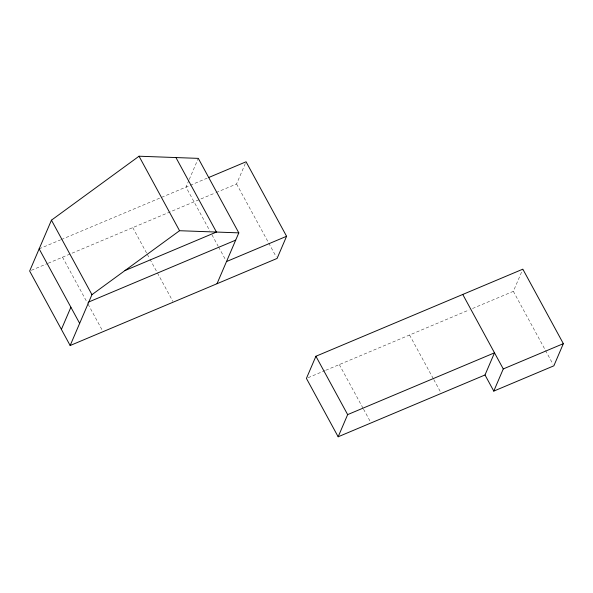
<?xml version="1.0" encoding="UTF-8"?>
<svg xmlns="http://www.w3.org/2000/svg" width="593" height="593" viewBox="0 0 593 593"><rect width="100%" height="100%" fill="white"/><g stroke="black" fill="none" stroke-linecap="round" stroke-linejoin="round"><path stroke-width="0.44" stroke-dasharray="2.96 2.22" d="M188.893 180.316L185.994 187.069L209.774 230.788M189.256 179.471L198.299 158.375M216.156 192.54L236.577 183.949L246.073 161.785M472.502 308.516L513.345 291.326L522.841 269.17M39.145 248.867L60.493 239.883M61.346 239.528L189.382 185.646M190.227 185.29L207.15 178.167M31.333 270.319L47.351 263.581M48.196 263.225L215.303 192.895M308.108 377.704L324.964 370.61M325.809 370.254L469.1 309.946M513.345 291.326L545.049 349.625M545.486 350.433L552.972 364.198M409.548 335.008L433.35 378.786M433.794 379.594L440.406 391.758M339.292 364.576L363.101 408.355M363.539 409.163L370.595 422.134M236.577 183.949L268.281 242.248M268.718 243.056L276.205 256.821M211.975 234.843L218.142 246.177M218.58 246.984L225.629 259.942M132.78 227.63L146.871 253.537M147.309 254.345L149.51 258.4M149.947 259.208L156.997 272.157M157.434 272.973L172.845 301.311M62.524 257.192L87.623 303.349M88.06 304.157L102.596 330.872"/><path stroke-width="0.89" d="M217.008 283.721L238.809 232.864L198.299 158.375L139.036 156.218L51.45 220.173L29.65 271.031L70.159 345.519L277.087 258.437L286.582 236.281L246.073 161.785L208.84 177.455M61.39 329.397L70.886 307.233M70.159 345.519L91.952 294.662L179.546 230.714L238.809 232.864M485.007 374.976L493.776 391.106L553.855 365.822L563.35 343.658L522.841 269.17L315.913 356.252L306.418 378.408L338.158 436.782L485.007 374.976L494.51 352.82L347.654 414.618L338.158 436.782M493.776 391.106L503.272 368.942L563.35 343.658M125.004 270.534L216.445 232.056L175.943 157.56M88.831 301.948L235.68 240.15M226.504 261.557L286.582 236.281M462.762 294.454L503.272 368.942M315.913 356.252L347.654 414.618M139.036 156.218L179.546 230.714M51.45 220.173L91.952 294.662M39.145 248.867L79.655 323.363"/></g></svg>
